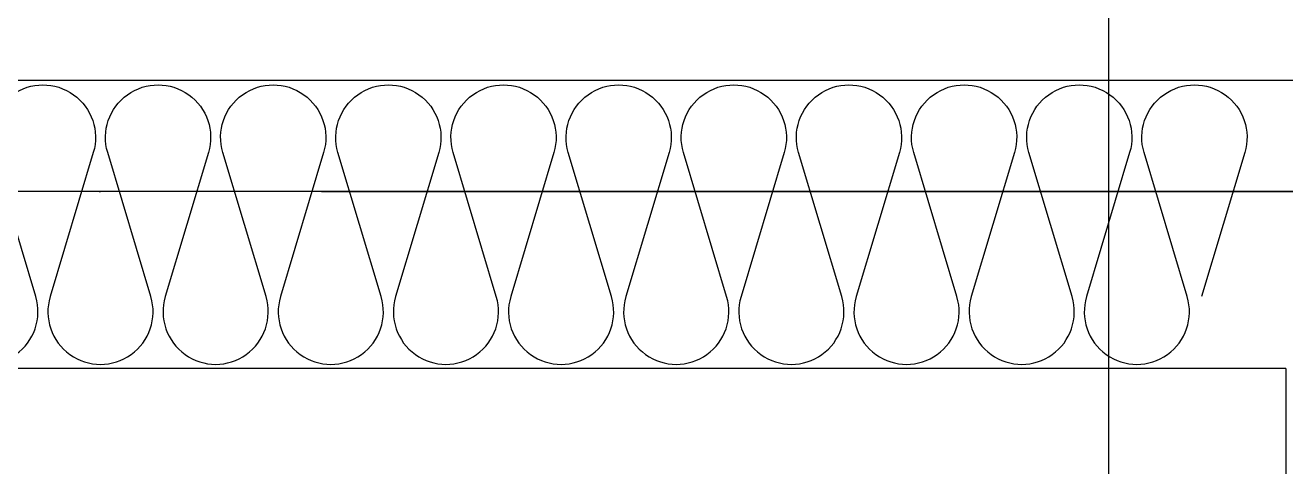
# Model space of a CAD drawing. Header units: millimetres. Extents: x 0 to 1390178, y 0 to 110113.
# Drawn here: x 698503 to 699072, y 38126 to 38326 of the extents above; entities that cross this region are included whole.
import ezdxf
from ezdxf.xclip import XClip

# ---------------------------------------------------------------- set-up
doc = ezdxf.new("R2010")
doc.units = ezdxf.units.MM
doc.header["$LTSCALE"] = 100
doc.header["$XCLIPFRAME"] = 0
doc.linetypes.add('X - 단위세대 확장형$0$CEN', pattern=[62, 60, -1, 0, -1])
doc.linetypes.add('X - 평면도$0$CEN', pattern=[62, 60, -1, 0, -1])
for name, color, linetype in [('SYM', 7, 'Continuous'), ('X - 단위세대 확장형$0$A-CEN', 1, 'X - 단위세대 확장형$0$CEN'), ('X - 단위세대 확장형$0$A-INS', 9, 'Continuous'), ('X - 단위세대 확장형$0$AA-WAXM-CONC', 2, 'Continuous'), ('X - 평면도$0$AA-XXXX-CNTL', 1, 'X - 평면도$0$CEN')]:
    doc.layers.add(name, color=color, linetype=linetype)
doc.layers.add('X - 단위세대 확장형$0$A-MC', color=171, linetype='Continuous', plot=False)

# ---------------------------------------------------------------- blocks, each defined once
blk = doc.blocks.new('X - 단위세대 확장형$0$insul1')
blk.add_lwpolyline([(0, 0.25, 1.344031), (0.35, 0.25), (0.2, 0.75, -1.344031), (0.55, 0.75), (0.4, 0.25)], format="xyb")
blk = doc.blocks.new('X - 단위세대 확장형$0$A$C6f67e9a2')
at = {"layer": 'X - 단위세대 확장형$0$A-CEN'}
blk.add_line((830, -10812.52), (-7832.52, -10812.52), dxfattribs=at)
at = {"layer": 'X - 단위세대 확장형$0$A-INS'}
for p, q in [((440, -10892.52, 0), (-1990, -10892.52)), ((440, -10892.52), (440, -11552.52))]:
    blk.add_line(p, q, dxfattribs=at)
at = {"layer": 'X - 단위세대 확장형$0$A-MC'}
blk.add_line((360, -10387.16), (360, -11552.52), dxfattribs=at)
at = {"layer": 'X - 단위세대 확장형$0$AA-WAXM-CONC'}
blk.add_line((530, -10762.52), (-1990, -10762.52), dxfattribs=at)
at = {"layer": 'X - 단위세대 확장형$0$A-INS', "xscale": 130, "yscale": 130, "zscale": 130, "row_count": 1, "column_count": 46, "row_spacing": 0, "column_spacing": 52}
blk.add_blockref('X - 단위세대 확장형$0$insul1', (-1990, -10892.52), dxfattribs=at)
blk = doc.blocks.new('X - 단위세대 확장형$0$A$Cca1b3c21')
at = {"layer": 'X - 단위세대 확장형$0$A-MC'}
blk.add_line((0, -8192.52), (-1904.86, -8192.52), dxfattribs=at)
blk = doc.blocks.new('X - 단위세대 확장형', base_point=(-475.36, -286.73))
blk.add_blockref('X - 단위세대 확장형$0$A$C6f67e9a2', (45881.98, 64955.63))
ref = blk.add_blockref('X - 단위세대 확장형$0$A$Cca1b3c21', (38049.46, 54143.11), dxfattribs=dict(rotation=90))
XClip(ref).set_block_clipping_path([(-7340.0000000019, -8662.5220021125), (-740, 0)])
blk = doc.blocks.new('X - 평면도', base_point=(-475.36, -286.73))
at = {"layer": 'X - 평면도$0$AA-XXXX-CNTL'}
blk.add_line((1035286.23, 54143.11), (1054511.98, 54143.11), dxfattribs=at)

msp = doc.modelspace()

# ---------------------------------------------------------------- block references
at = {"layer": 'SYM'}
ref = msp.add_blockref('X - 단위세대 확장형', (652274.72, -16179.14), dxfattribs=at)
XClip(ref).set_block_clipping_path([(27286.2339647645, 22495.2025850526), (88213.6007378809, 68689.6277392105)])

# ---------------------------------------------------------------- next in the draw order: block references
ref = msp.add_blockref('X - 평면도', (-355725.28, -16179.14))
XClip(ref).set_block_clipping_path([(1027249.9161542748, 15892.4151621381), (1111249.9161542747, 75292.4151621381)])

doc.saveas('drawing.dxf')
